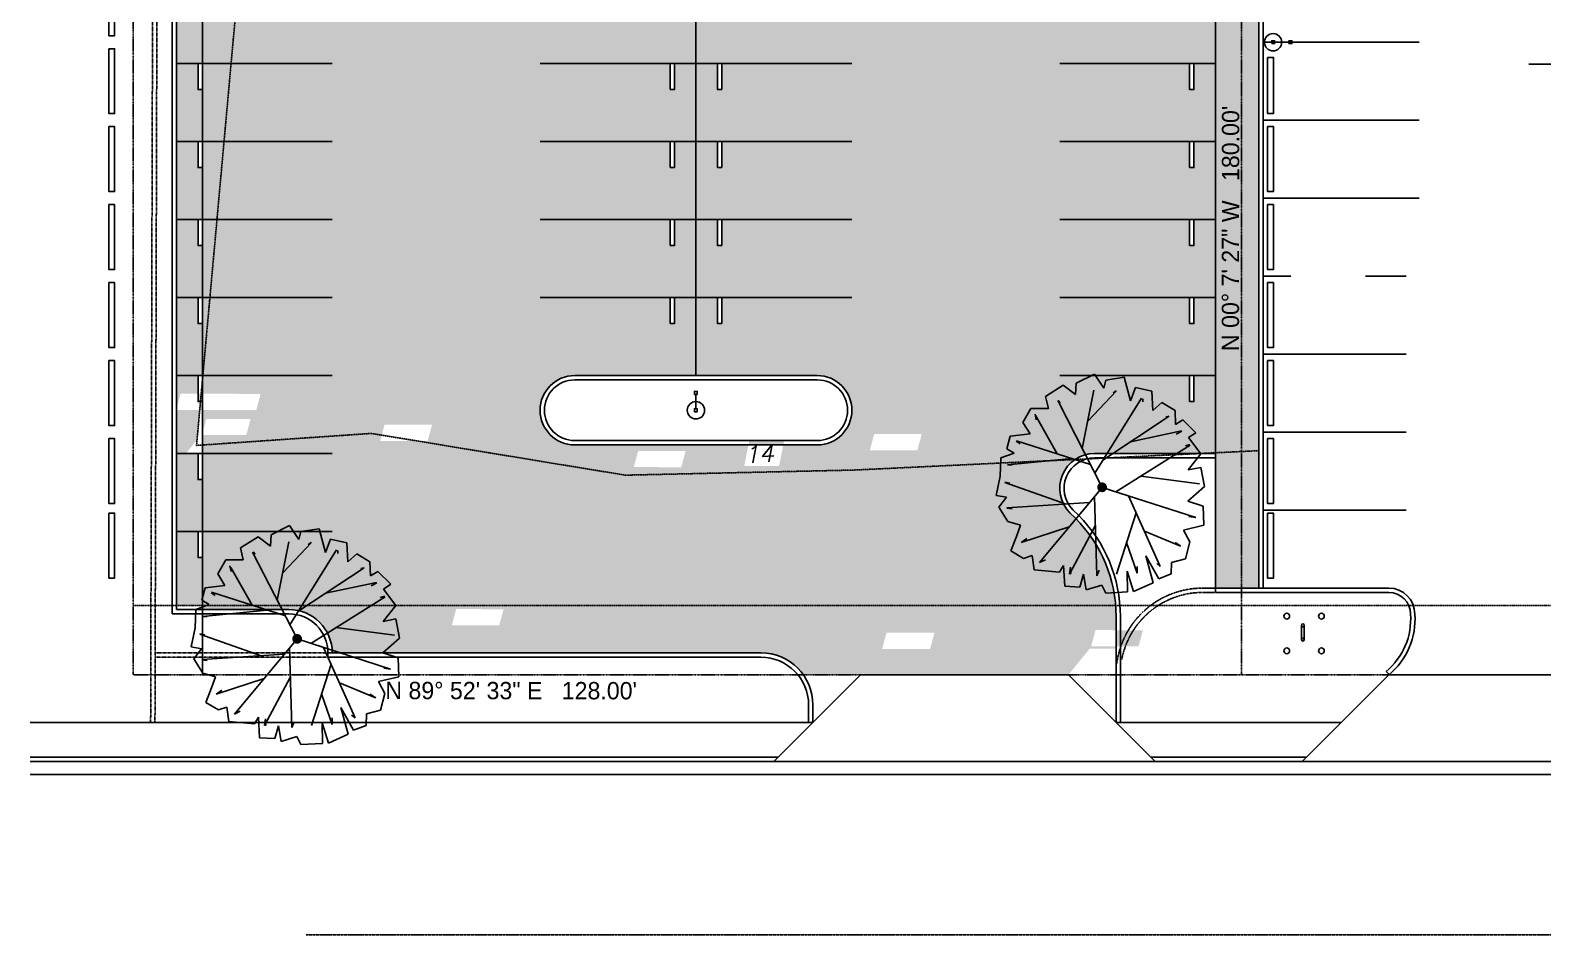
# Model space of a CAD drawing. Extents: x -13328 to 38686, y -10157 to 7853.
# Drawn here: x 22809 to 24904, y 3816 to 5069 of the extents above; entities that cross this region are included whole.
import ezdxf
from ezdxf.enums import TextEntityAlignment as Align

# ---------------------------------------------------------------- set-up
doc = ezdxf.new("R2010")
doc.units = 0
doc.header["$LTSCALE"] = 1.5
doc.header["$MEASUREMENT"] = 0
for name, pattern in [('CENTER', [2, 1.25, -0.25, 0.25, -0.25]), ('CENTER2', [1.125, 0.7500000000000001, -0.125, 0.125, -0.125]), ('HIDDEN', [0.375, 0.25, -0.125]), ('PHANTOM2', [1.25, 0.6250000000000001, -0.125, 0.125, -0.125, 0.125, -0.125])]:
    doc.linetypes.add(name, pattern=pattern)
doc.layers.get('0').update_dxf_attribs({"color": 8})
doc.layers.get('DEFPOINTS').update_dxf_attribs({"color": 11})
for name, color, linetype in [('C-Conc-curb', 3, 'Continuous'), ('C-curb-exs', 41, 'Continuous'), ('C-EP', 1, 'Continuous'), ('C-grades-contour-exs', 8, 'HIDDEN'), ('C-PROP-LINE', 7, 'PHANTOM2'), ('C-setbacks', 1, 'HIDDEN'), ('C-STRIPE-exs', 8, 'Continuous'), ('C-STRIPING', 2, 'Continuous'), ('C-Uility-abv-grnd', 2, 'Continuous'), ('Demo', 8, 'CENTER2'), ('E-lightpoles', 4, 'Continuous'), ('Grid', 8, 'CENTER'), ('HATCH-asphalt', 8, 'Continuous'), ('Hatch-conc', 1, 'Continuous'), ('L-trees', 8, 'CENTER2'), ('Text2', 2, 'Continuous')]:
    doc.layers.add(name, color=color, linetype=linetype)
doc.styles.add('SIMP210', font='ROMANS.SHX', dxfattribs={"oblique": 15, "height": 34})

# ---------------------------------------------------------------- blocks, each defined once
blk = doc.blocks.new('AE24A')
for p, q in [((-0.05703983792432155, 0.5233398228817805), (0.04115298877468376, 0.5437947310554136)), ((0.04115298877468376, 0.5437947310554136), (0.05135860387736102, 0.4906296988685881)), ((-0.2738689158970828, 0.3700277375676251), (-0.2616028611521415, 0.4722357944438045)), ((-0.2616028611521415, 0.4722357944438045), (-0.1981799534155471, 0.4885908564504007)), ((-0.1981799534155471, 0.4885908564504007), (-0.1756760891983049, 0.4518030476008335)), ((-0.1756760891983049, 0.4518030476008335), (-0.1511439797081948, 0.519262138045633)), ((-0.1511439797081948, 0.519262138045633), (-0.05703983792432155, 0.5233398228817805)), ((-0.1476411303226541, 0.1548052463913336), (-0.1147343510017436, 0.485708428081125)), ((-0.1147343510017436, 0.485708428081125), (-0.1147343510017436, 0.4621516840998083)), ((-0.02573256119626421, 0.4993919879198074), (-0.02148890594958175, 0.4739300560904667)), ((0.08624245895066451, 0.1850629282416776), (-0.02499349992262978, 0.4994109958643094)), ((0.05135860387736102, 0.4906296988685881), (0.1025154568690141, 0.5294785114670049)), ((0.07862104422406446, 0.06521432753652334), (0.1055604620416943, 0.4888432261068374)), ((0.1025154568690141, 0.5294785114670049), (0.1761439797085131, 0.4845131716140259)), ((0.1073713816515465, 0.4884057476883754), (0.1110177792654667, 0.4621516840998083)), ((0.1761439797085131, 0.4845131716140259), (0.1945591590106233, 0.4190929235874137)), ((0.2518329421902763, 0.4395256704303847), (0.3254614650297754, 0.4681581096074297)), ((0.3254614650297754, 0.4681581096074297), (0.3643200689068635, 0.4027378615808175)), ((-0.4047712219160076, 0.3659278914005881), (-0.3331709443493764, 0.4068155464171923)), ((-0.3331709443493764, 0.4068155464171923), (-0.2738689158970828, 0.3700277375676251)), ((-0.1173527717544403, 0.06026454770471901), (-0.2387783022784333, 0.4392766514793038)), ((-0.2359382193023976, 0.4407805693335831), (-0.2227027611295398, 0.4209273820742965)), ((0.1945591590106233, 0.4190929235874137), (0.2518329421902763, 0.4395256704303847)), ((0.2032504035671536, 0.1689000102924183), (0.2827857045269866, 0.4150381960207596)), ((0.2827857045269866, 0.4150381960207596), (0.2631550845037509, 0.3855922659859061)), ((0.3643200689068635, 0.4027378615808175), (0.3499935745196581, 0.3597892028153638)), ((-0.4047712219160076, 0.2759750503641953), (-0.4047712219160076, 0.3659278914005881)), ((-0.374840066367824, 0.3443679639603943), (-0.3453941363329704, 0.3384787779068574)), ((-0.1721697495738681, 0.2313677578931674), (-0.3666321465932469, 0.3397915827808902)), ((0.0002339452551041177, 0), (0.3858464595907662, 0.3208112198626623)), ((0.3499935745196581, 0.3597892028153638), (0.4236542917285533, 0.3495728293939919)), ((0.3858464595907662, 0.3208112198626623), (0.3711234946315471, 0.2913652898278087)), ((0.4236542917285533, 0.3495728293939919), (0.4359203464734946, 0.2187323333407676)), ((-0.5234074731899909, 0.200338428915984), (-0.4661336900105653, 0.2902912699526041)), ((-0.4661336900105653, 0.2902912699526041), (-0.4047712219160076, 0.2759750503641953)), ((-0.4763714994826387, 0.1369791846382213), (-0.5234074731899909, 0.200338428915984)), ((-0.4457504178351428, 0.2256225140299648), (-0.433731926437531, 0.2148058717139065)), ((0.0002339452551041177, 0), (-0.4448897137260701, 0.2281310053076595)), ((0.1945079326908399, 0.03422379668336362), (0.4447383197768886, 0.1676923836348578)), ((0.4359203464734946, 0.2187323333407676), (0.4011504275113111, 0.1982995864977966)), ((0.4011504275113111, 0.1982995864977966), (0.5075206240403531, 0.1921608979127996)), ((0.4447383197768886, 0.1676923836348578), (0.4103847346780185, 0.1618031976977363)), ((0.4453188156987835, 0.1626486936584115), (0.4207805407279466, 0.1567595076048747)), ((0.5075206240403531, 0.1921608979127996), (0.5116093089552578, 0.1144854340464008)), ((-0.5806812563694166, 0.03884881259841677), (-0.5336452826622917, 0.1328793384711844)), ((-0.5336452826622917, 0.1328793384711844), (-0.4763714994826387, 0.1369791846382213)), ((-0.1986636790168177, 0.1019373247399926), (-0.4980218961788978, 0.04196477623190731)), ((0.5116093089552578, 0.1144854340464008), (0.4461581559457954, 0.09609152962161716)), ((0.4461581559457954, 0.09609152962161716), (0.5259036089730671, 0.08177531003320837)), ((0.5259036089730671, 0.08177531003320837), (0.501371499482957, 0.002038842418187414)), ((-0.5090809788027855, -0.008177531003411787), (-0.5806812563694166, 0.03884881259841677)), ((-0.4979579307325821, 0.04389153083320707), (-0.4975314415712546, 0.04401947755832225)), ((-0.3393636542093645, 0.0737499037059024), (-0.4942263572663705, -0.07310100190807134)), ((-0.07281058404601026, 0.03743616305291653), (-0.4569959860016297, -0.202295653289184)), ((0.0002339452551041177, 0), (0.1551866743759547, -0.4801180771319196)), ((0.0467470512305681, 0.03869668568950146), (0.4545536297885064, 0.02635191951412708)), ((0.4545536297885064, 0.02635191951412708), (0.4251076997536529, 0.01457354752346873)), ((0.501371499482957, 0.002038842418187414), (0.5422905430025367, -0.01839390442478361)), ((-0.5643265167093432, -0.1124465916284407), (-0.5500000223221377, -0.01839390442478361)), ((-0.5500000223221377, -0.01839390442478361), (-0.5090809788027855, -0.008177531003411787)), ((-0.494867603126977, -0.07056763663422316), (-0.4828084764956202, -0.05609668465331197)), ((-0.1397367849201601, -0.004325808142311871), (-0.3650247563562061, -0.3446667990647256)), ((0.02298626064316522, -0.07049761561211199), (-0.2155973322876434, -0.4511150780599564)), ((0.1302023164973889, -0.1740332877961919), (0.4447383197768886, -0.07376424269750714)), ((0.5422905430025367, -0.01839390442478361), (0.5361414184453679, -0.1308404960532243)), ((-0.4436298257933231, -0.145134554310971), (-0.5643265167093432, -0.1124465916284407)), ((-0.5111414184450496, -0.1717281510698285), (-0.4436298257933231, -0.145134554310971)), ((-0.2337079545902725, -0.1462874085409567), (-0.2897231939202811, -0.4074722044169903)), ((0.0439036500686143, -0.1353097478859127), (0.4054770797304172, -0.2975533109856769)), ((0.2823878777492155, -0.1255189658841118), (0.439830664712872, -0.1797695907298476)), ((0.4297712219163259, -0.1288016536350369), (0.5341131731725, -0.1614896163175672)), ((0.5361414184453679, -0.1308404960532243), (0.4297712219163259, -0.1288016536350369)), ((-0.4927262391427121, -0.2555423035212243), (-0.5111414184450496, -0.1717281510698285)), ((-0.4538945243182297, -0.2092155208811164), (-0.4386395815015476, -0.2092155208811164)), ((-0.05775893544318933, -0.1993121382547542), (-0.01863824151928384, -0.4996606786735356)), ((0.2257314327218864, -0.2168986726319417), (0.30078574670938, -0.3995896423002705)), ((0.4891054447380156, -0.2616809921062213), (0.3520540141619222, -0.224871021925992)), ((0.3520540141619222, -0.224871021925992), (0.4686298257936414, -0.2902912699526041)), ((0.439830664712872, -0.1797695907298476), (0.4054770797304172, -0.1797695907298476)), ((0.5341131731725, -0.1614896163175672), (0.4891054447380156, -0.2616809921062213)), ((-0.3945334124439341, -0.2596199883573718), (-0.4927262391427121, -0.2555423035212243)), ((-0.4354524559632864, -0.3066463319592003), (-0.3945334124439341, -0.2596199883573718)), ((-0.3945334124439341, -0.3741054224039999), (-0.4354524559632864, -0.3066463319592003)), ((0.4054770797304172, -0.2975533109856769), (0.3907541146547828, -0.2798857529414818)), ((0.4686298257936414, -0.2902912699526041), (0.4440977163035313, -0.3536726755610289)), ((-0.3229653292466992, -0.3761442648221873), (-0.3945334124439341, -0.3741054224039999)), ((-0.3650247563562061, -0.3446667990647256), (-0.3601171014086049, -0.3269992410205305)), ((-0.345469193463714, -0.4149930774206041), (-0.3229653292466992, -0.3761442648221873)), ((-0.2877859835932668, -0.4088139253435656), (-0.271779311187629, -0.3800019150367007)), ((0.3024163245502223, -0.4035586591344327), (0.2827857045269866, -0.3741127290995792)), ((0.3847634934818416, -0.3557115179792163), (0.3663805085491276, -0.4272704545908255)), ((0.4440977163035313, -0.3536726755610289), (0.3847634934818416, -0.3557115179792163)), ((-0.2799858460848554, -0.4804133254472163), (-0.345469193463714, -0.4149930774206041)), ((-0.2554537365949727, -0.4436255165974217), (-0.2799858460848554, -0.4804133254472163)), ((-0.1715874042831729, -0.5069847608751843), (-0.2554537365949727, -0.4436255165974217)), ((-0.2190752735548358, -0.4493915640050545), (-0.212887451117922, -0.4271154031157494)), ((-0.0897815116138645, -0.4415645128487995), (-0.1715874042831729, -0.5069847608751843)), ((-0.1020475663588059, -0.5069847608751843), (-0.0897815116138645, -0.4415645128487995)), ((0.07183422282173524, -0.4395256704306121), (-0.003854739659800543, -0.5253786652999679)), ((0.09636633231184533, -0.519262138045633), (0.07183422282173524, -0.4395256704306121)), ((0.1551866743759547, -0.4801180771319196), (0.1502790193119381, -0.4447829611599445)), ((0.2190912685007333, -0.4170319198387915), (0.1945591590106233, -0.5213009804638205)), ((0.280453736595291, -0.4497420438519839), (0.2190912685007333, -0.4170319198387915)), ((0.3663805085491276, -0.4272704545908255), (0.280453736595291, -0.4497420438519839)), ((-0.003854739659800543, -0.5253786652999679), (-0.1020475663588059, -0.5069847608751843)), ((0.1945591590106233, -0.5213009804638205), (0.09636633231184533, -0.519262138045633))]:
    blk.add_line(p, q)
at = {"const_width": 0.025}
blk.add_lwpolyline([(-0.01250000000004547, 0, 1), (0.01250000000004547, 0, 1)], format="xyb", close=True, dxfattribs=at)
blk = doc.blocks.new('Ztree1')
at = {"xscale": -270, "yscale": 270, "zscale": 540, "rotation": 90}
blk.add_blockref('AE24A', (0, 0), dxfattribs=at)

msp = doc.modelspace()

# ---------------------------------------------------------------- hatches: boundary and pattern name
at = {"layer": 'HATCH-asphalt', "transparency": 33554684}
h = msp.add_hatch(dxfattribs=at)
h.set_pattern_fill('DOTS', color=256, scale=72)
h.set_pattern_definition([(0, (25232.39942423953, 4477.274711707314), (2.25, 4.5), [0, -4.5])])
edge = h.paths.add_edge_path()
edge.add_line((23928.67492106581, 5431.056097972076), (23898.65437400676, 5578.322705297373))
edge.add_line((23898.65437400676, 5578.322705297373), (23227.05705708868, 5576.875452834423))
edge.add_line((23227.05705708868, 5576.875452834423), (23227.06412661627, 5298.28110134113))
edge.add_arc((23167.06412661628, 5298.281101341129), 60, -90, 0, ccw=False)
edge.add_line((23167.06412661628, 5238.281101341129), (23106.43486966578, 5238.281101341129))
edge.add_line((23106.43486966578, 5238.281101341129), (23047.06412661628, 4582.643907300139))
edge.add_line((23047.06412661628, 4582.643907300139), (23047.06412661628, 4554.281101341129))
edge.add_line((23047.06412661628, 4554.281101341129), (23047.06412661628, 4494.141615587954))
edge.add_line((23047.06412661628, 4494.141615587954), (23281.06343899589, 4510.203387793636))
edge.add_line((23281.06343899589, 4510.203387793636), (23633.03129779379, 4452.404770298951))
edge.add_line((23633.03129779379, 4452.404770298951), (23950.35420990683, 4459.488884356579))
edge.add_line((23950.35420990683, 4459.48888435658), (24256.28063255552, 4474.113807072692))
edge.add_arc((24283.06412661628, 4434.28110134113), 48.00000000000043, 90.0000000000004, 123.916869201509, ccw=False)
edge.add_line((24283.06412661628, 4482.28110134113), (24427.12537250821, 4482.28110134113))
edge.add_line((24427.12537250821, 4482.281101341131), (24451.06412661628, 4483.42550209514))
edge.add_line((24451.06412661628, 4483.42550209514), (24451.06412661628, 4590.281101341131))
edge.add_line((24451.06412661628, 4590.281101341131), (24421.06412661628, 4590.281101341131))
edge.add_line((24421.06412661628, 4590.281101341131), (24421.06412661628, 4554.281101341131))
edge.add_line((24421.06412661628, 4554.281101341131), (24415.06412661628, 4554.281101341131))
edge.add_line((24415.06412661628, 4554.281101341131), (24415.06412661628, 4590.281101341131))
edge.add_line((24415.06412661628, 4590.281101341131), (24421.06412661628, 4590.281101341131))
edge.add_line((24421.06412661628, 4590.281101341131), (24451.06412661628, 4590.281101341131))
edge.add_line((24451.06412661628, 4590.281101341131), (24451.06412661628, 4698.281101341131))
edge.add_line((24451.06412661628, 4698.281101341131), (24421.06412661628, 4698.281101341131))
edge.add_line((24421.06412661628, 4698.281101341131), (24421.06412661628, 4662.281101341131))
edge.add_line((24421.06412661628, 4662.281101341131), (24415.06412661628, 4662.281101341131))
edge.add_line((24415.06412661628, 4662.281101341131), (24415.06412661628, 4698.281101341131))
edge.add_line((24415.06412661628, 4698.281101341131), (24421.06412661628, 4698.281101341131))
edge.add_line((24421.06412661628, 4698.281101341131), (24451.06412661628, 4698.281101341131))
edge.add_line((24451.06412661628, 4698.281101341131), (24451.06412661628, 4806.281101341131))
edge.add_line((24451.06412661628, 4806.281101341131), (24421.06412661628, 4806.281101341131))
edge.add_line((24421.06412661628, 4806.281101341131), (24421.06412661628, 4770.281101341131))
edge.add_line((24421.06412661628, 4770.281101341131), (24415.06412661628, 4770.281101341131))
edge.add_line((24415.06412661628, 4770.28110134113), (24415.06412661628, 4806.28110134113))
edge.add_line((24415.06412661628, 4806.281101341131), (24421.06412661628, 4806.281101341131))
edge.add_line((24421.06412661628, 4806.281101341131), (24451.06412661628, 4806.281101341131))
edge.add_line((24451.06412661628, 4806.281101341131), (24451.06412661628, 4914.281101341131))
edge.add_line((24451.06412661628, 4914.281101341131), (24421.06412661628, 4914.281101341131))
edge.add_line((24421.06412661628, 4914.281101341131), (24421.06412661628, 4878.281101341131))
edge.add_line((24421.06412661628, 4878.281101341131), (24415.06412661628, 4878.281101341131))
edge.add_line((24415.06412661628, 4878.281101341131), (24415.06412661628, 4914.281101341131))
edge.add_line((24415.06412661628, 4914.281101341131), (24421.06412661628, 4914.281101341131))
edge.add_line((24421.06412661628, 4914.281101341131), (24451.06412661628, 4914.281101341131))
edge.add_line((24451.06412661628, 4914.281101341131), (24451.06412661628, 5022.281101341131))
edge.add_line((24451.06412661628, 5022.281101341131), (24421.06412661628, 5022.281101341131))
edge.add_line((24421.06412661628, 5022.281101341131), (24421.06412661628, 4986.281101341131))
edge.add_line((24421.06412661628, 4986.281101341131), (24415.06412661628, 4986.281101341131))
edge.add_line((24415.06412661628, 4986.281101341131), (24415.06412661628, 5022.281101341131))
edge.add_line((24415.06412661628, 5022.281101341131), (24421.06412661628, 5022.281101341131))
edge.add_line((24421.06412661628, 5022.281101341131), (24451.06412661628, 5022.281101341131))
edge.add_line((24451.06412661628, 5022.281101341131), (24451.06412661628, 5130.281101341131))
edge.add_line((24451.06412661628, 5130.281101341131), (24421.06412661628, 5130.281101341131))
edge.add_line((24421.06412661628, 5130.281101341131), (24421.06412661628, 5094.281101341131))
edge.add_line((24421.06412661628, 5094.281101341131), (24415.06412661628, 5094.281101341131))
edge.add_line((24415.06412661628, 5094.281101341131), (24415.06412661628, 5130.281101341131))
edge.add_line((24415.06412661628, 5130.281101341131), (24421.06412661628, 5130.281101341131))
edge.add_line((24421.06412661628, 5130.281101341131), (24451.06412661628, 5130.281101341131))
edge.add_line((24451.06412661628, 5130.281101341131), (24451.06412661628, 5238.281101341131))
edge.add_line((24451.06412661628, 5238.281101341131), (24421.06412661628, 5238.281101341131))
edge.add_line((24421.06412661628, 5238.281101341131), (24421.06412661628, 5202.281101341131))
edge.add_line((24421.06412661628, 5202.281101341131), (24415.06412661628, 5202.281101341131))
edge.add_line((24415.06412661628, 5202.281101341131), (24415.06412661628, 5238.281101341131))
edge.add_line((24415.06412661628, 5238.281101341131), (24421.06412661628, 5238.281101341131))
edge.add_line((24421.06412661628, 5238.281101341131), (24451.06412661628, 5238.281101341131))
edge.add_line((24451.06412661628, 5238.281101341131), (24442.30977624577, 5238.281101341131))
edge.add_line((24442.30977624577, 5238.281101341131), (24235.06412661628, 5238.281101341131))
edge.add_line((24235.06412661628, 5238.28110134113), (24235.06412661628, 5387.229090431955))
edge.add_line((24235.06412661628, 5387.229090431956), (24063.56680040201, 5361.726566019945))
edge.add_arc((24023.03052627691, 5448.748462575095), 95.99999999999976, 190.62005923007, 294.9769015887349, ccw=False)
edge = h.paths.add_edge_path(flags=16)
edge.add_arc((23899.06412661628, 5178.281101341135), 48, -89.99999999999869, 90.00000000000108, ccw=False)
edge.add_line((23899.06412661628, 5130.281101341135), (23767.06412661628, 5130.281101341131))
edge.add_line((23767.06412661628, 5130.281101341131), (23767.06412661628, 5094.28110134113))
edge.add_line((23767.06412661628, 5094.28110134113), (23761.06412661628, 5094.28110134113))
edge.add_line((23761.06412661628, 5094.28110134113), (23761.06412661628, 5130.281101341131))
edge.add_line((23761.06412661628, 5130.281101341131), (23731.06412661629, 5130.28110134113))
edge.add_line((23731.06412661629, 5130.28110134113), (23731.06412661628, 5022.28110134113))
edge.add_line((23731.06412661628, 5022.28110134113), (23767.06412661628, 5022.28110134113))
edge.add_line((23767.06412661628, 5022.28110134113), (23767.06412661628, 4986.28110134113))
edge.add_line((23767.06412661628, 4986.28110134113), (23761.06412661628, 4986.28110134113))
edge.add_line((23761.06412661628, 4986.28110134113), (23761.06412661628, 5022.28110134113))
edge.add_line((23761.06412661628, 5022.28110134113), (23731.06412661628, 5022.28110134113))
edge.add_line((23731.06412661628, 5022.28110134113), (23731.06412661628, 4914.28110134113))
edge.add_line((23731.06412661628, 4914.28110134113), (23767.06412661628, 4914.28110134113))
edge.add_line((23767.06412661628, 4914.28110134113), (23767.06412661628, 4878.28110134113))
edge.add_line((23767.06412661628, 4878.28110134113), (23761.06412661628, 4878.28110134113))
edge.add_line((23761.06412661628, 4878.28110134113), (23761.06412661628, 4914.28110134113))
edge.add_line((23761.06412661628, 4914.28110134113), (23731.06412661628, 4914.28110134113))
edge.add_line((23731.06412661628, 4914.28110134113), (23731.06412661628, 4806.28110134113))
edge.add_line((23731.06412661628, 4806.28110134113), (23767.06412661628, 4806.28110134113))
edge.add_line((23767.06412661628, 4806.28110134113), (23767.06412661628, 4770.28110134113))
edge.add_line((23767.06412661628, 4770.28110134113), (23761.06412661628, 4770.28110134113))
edge.add_line((23761.06412661628, 4770.28110134113), (23761.06412661628, 4806.28110134113))
edge.add_line((23761.06412661628, 4806.28110134113), (23731.06412661628, 4806.28110134113))
edge.add_line((23731.06412661628, 4806.28110134113), (23731.06412661627, 4698.28110134113))
edge.add_line((23731.06412661627, 4698.28110134113), (23767.06412661628, 4698.28110134113))
edge.add_line((23767.06412661628, 4698.28110134113), (23767.06412661628, 4662.28110134113))
edge.add_line((23767.06412661628, 4662.28110134113), (23761.06412661628, 4662.28110134113))
edge.add_line((23761.06412661628, 4662.28110134113), (23761.06412661628, 4698.28110134113))
edge.add_line((23761.06412661628, 4698.28110134113), (23731.06412661627, 4698.28110134113))
edge.add_line((23731.06412661627, 4698.28110134113), (23731.06412661627, 4590.28110134113))
edge.add_line((23731.06412661627, 4590.28110134113), (23899.06412661628, 4590.281101341135))
edge.add_arc((23899.06412661628, 4542.281101341135), 48, -89.99999999999892, 90.00000000000108, ccw=False)
edge.add_line((23899.06412661628, 4494.281101341135), (23731.06412661628, 4494.28110134113))
edge.add_line((23731.06412661628, 4494.28110134113), (23563.06412661628, 4494.28110134113))
edge.add_arc((23563.06412661628, 4542.28110134113), 48, 90, 270, ccw=False)
edge.add_line((23563.06412661628, 4590.28110134113), (23731.06412661627, 4590.28110134113))
edge.add_line((23731.06412661627, 4590.28110134113), (23731.06412661627, 4698.28110134113))
edge.add_line((23731.06412661627, 4698.28110134113), (23701.06412661628, 4698.28110134113))
edge.add_line((23701.06412661628, 4698.28110134113), (23701.06412661628, 4662.28110134113))
edge.add_line((23701.06412661628, 4662.28110134113), (23695.06412661628, 4662.28110134113))
edge.add_line((23695.06412661628, 4662.28110134113), (23695.06412661628, 4698.28110134113))
edge.add_line((23695.06412661628, 4698.28110134113), (23701.06412661628, 4698.28110134113))
edge.add_line((23701.06412661628, 4698.28110134113), (23731.06412661627, 4698.28110134113))
edge.add_line((23731.06412661627, 4698.28110134113), (23731.06412661628, 4806.28110134113))
edge.add_line((23731.06412661628, 4806.28110134113), (23701.06412661628, 4806.28110134113))
edge.add_line((23701.06412661628, 4806.28110134113), (23701.06412661628, 4770.28110134113))
edge.add_line((23701.06412661628, 4770.28110134113), (23695.06412661628, 4770.28110134113))
edge.add_line((23695.06412661628, 4770.28110134113), (23695.06412661628, 4806.28110134113))
edge.add_line((23695.06412661628, 4806.28110134113), (23701.06412661628, 4806.28110134113))
edge.add_line((23701.06412661628, 4806.28110134113), (23731.06412661628, 4806.28110134113))
edge.add_line((23731.06412661628, 4806.28110134113), (23731.06412661628, 4914.28110134113))
edge.add_line((23731.06412661628, 4914.28110134113), (23701.06412661628, 4914.28110134113))
edge.add_line((23701.06412661628, 4914.28110134113), (23701.06412661628, 4878.28110134113))
edge.add_line((23701.06412661628, 4878.28110134113), (23695.06412661628, 4878.28110134113))
edge.add_line((23695.06412661628, 4878.28110134113), (23695.06412661628, 4914.28110134113))
edge.add_line((23695.06412661628, 4914.28110134113), (23701.06412661628, 4914.28110134113))
edge.add_line((23701.06412661628, 4914.28110134113), (23731.06412661628, 4914.28110134113))
edge.add_line((23731.06412661628, 4914.28110134113), (23731.06412661629, 5022.28110134113))
edge.add_line((23731.06412661628, 5022.28110134113), (23701.06412661627, 5022.28110134113))
edge.add_line((23701.06412661628, 5022.28110134113), (23701.06412661628, 4986.28110134113))
edge.add_line((23701.06412661628, 4986.28110134113), (23695.06412661628, 4986.28110134113))
edge.add_line((23695.06412661628, 4986.28110134113), (23695.06412661628, 5022.28110134113))
edge.add_line((23695.06412661628, 5022.28110134113), (23701.06412661628, 5022.28110134113))
edge.add_line((23701.06412661628, 5022.28110134113), (23731.06412661629, 5022.28110134113))
edge.add_line((23731.06412661628, 5022.28110134113), (23731.06412661629, 5130.28110134113))
edge.add_line((23731.06412661629, 5130.28110134113), (23701.06412661628, 5130.28110134113))
edge.add_line((23701.06412661628, 5130.28110134113), (23701.06412661628, 5094.28110134113))
edge.add_line((23701.06412661628, 5094.28110134113), (23695.06412661628, 5094.28110134113))
edge.add_line((23695.06412661628, 5094.28110134113), (23695.06412661628, 5130.28110134113))
edge.add_line((23695.06412661628, 5130.28110134113), (23563.06412661628, 5130.28110134113))
edge.add_arc((23563.06412661628, 5178.28110134113), 48, 90, 270, ccw=False)
edge.add_line((23563.06412661628, 5226.28110134113), (23731.06412661628, 5226.28110134113))
edge.add_line((23731.06412661628, 5226.28110134113), (23899.06412661628, 5226.281101341135))
edge = h.paths.add_edge_path(flags=0)
edge.add_arc((23899.06412661627, 5178.281101341135), 42, -89.99999999999818, 90.00000000000028, ccw=False)
edge.add_line((23899.06412661628, 5136.281101341135), (23731.06412661628, 5136.28110134113))
edge.add_line((23731.06412661628, 5136.28110134113), (23563.06412661628, 5136.28110134113))
edge.add_arc((23563.06412661628, 5178.28110134113), 42, 90, 270, ccw=False)
edge.add_line((23563.06412661628, 5220.28110134113), (23731.06412661628, 5220.28110134113))
edge.add_line((23731.06412661628, 5220.28110134113), (23899.06412661628, 5220.281101341135))
edge = h.paths.add_edge_path(flags=0)
edge.add_arc((23730.90205699667, 5178.28110134113), 12, -90, 0, ccw=False)
edge.add_line((23730.90205699667, 5166.28110134113), (23730.90205699667, 5156.285111265726))
edge.add_line((23730.90205699667, 5156.285111265726), (23732.90205699667, 5156.285111265726))
edge.add_line((23732.90205699667, 5156.285111265726), (23732.90205699667, 5152.285111265726))
edge.add_line((23732.90205699667, 5152.285111265726), (23728.90205699667, 5152.285111265726))
edge.add_line((23728.90205699667, 5152.285111265726), (23728.90205699667, 5156.285111265726))
edge.add_line((23728.90205699667, 5156.285111265726), (23730.90205699667, 5156.285111265726))
edge.add_line((23730.90205699667, 5156.285111265726), (23730.90205699667, 5166.28110134113))
edge.add_arc((23730.90205699667, 5178.28110134113), 12, 180, 270, ccw=False)
edge.add_arc((23730.90205699667, 5178.28110134113), 12, 0, 180, ccw=False)
h.paths.add_polyline_path([(23732.90205699667, 5180.285111265726), (23732.90205699667, 5176.285111265726), (23728.90205699667, 5176.285111265726), (23728.90205699667, 5180.285111265726)], flags=0)
edge = h.paths.add_edge_path(flags=0)
edge.add_arc((23899.06412661628, 4542.281101341135), 42, -89.99999999999898, 90.0000000000012, ccw=False)
edge.add_line((23899.06412661628, 4500.281101341135), (23731.06412661628, 4500.28110134113))
edge.add_line((23731.06412661628, 4500.28110134113), (23563.06412661628, 4500.28110134113))
edge.add_arc((23563.06412661628, 4542.28110134113), 42, 90, 270, ccw=False)
edge.add_line((23563.06412661628, 4584.28110134113), (23731.06412661628, 4584.28110134113))
edge.add_line((23731.06412661628, 4584.28110134113), (23899.06412661628, 4584.281101341135))
edge = h.paths.add_edge_path(flags=0)
edge.add_line((23732.90205699667, 4568.277091416534), (23732.90205699667, 4564.277091416534))
edge.add_line((23732.90205699667, 4564.277091416534), (23730.90205699667, 4564.277091416534))
edge.add_line((23730.90205699667, 4564.277091416534), (23730.90205699667, 4554.28110134113))
edge.add_arc((23730.90205699667, 4542.28110134113), 12, 0, 90, ccw=False)
edge.add_arc((23730.90205699667, 4542.28110134113), 12, -180, 0, ccw=False)
edge.add_arc((23730.90205699667, 4542.28110134113), 12, 90, 180, ccw=False)
edge.add_line((23730.90205699667, 4554.28110134113), (23730.90205699667, 4564.277091416534))
edge.add_line((23730.90205699667, 4564.277091416534), (23728.90205699667, 4564.277091416534))
edge.add_line((23728.90205699667, 4564.277091416534), (23728.90205699667, 4568.277091416534))
edge.add_line((23728.90205699667, 4568.277091416534), (23732.90205699667, 4568.277091416534))
h.paths.add_polyline_path([(23732.90205699667, 4544.277091416534), (23732.90205699667, 4540.277091416534), (23728.90205699667, 4540.277091416534), (23728.90205699667, 4544.277091416534)], flags=0)
edge = h.paths.add_edge_path()
edge.add_line((24235.06412661628, 5387.229090431956), (24235.06412661628, 5577.520709298585))
edge.add_line((24235.06412661628, 5577.520709298584), (23988.15452773263, 5578.165091709241))
edge.add_arc((23982.87145779009, 5526.661456070483), 51.77388639099562, 84.14327549510887, 95.65492409041913)
edge.add_line((23977.76982025161, 5578.183379622051), (23899.05687750448, 5578.321996471546))
edge.add_line((23899.05687750449, 5578.321996471546), (23928.67492106581, 5431.056097972076))
edge.add_arc((24023.03052627691, 5448.748462575096), 96.00000000000003, 190.6200592300702, 294.9769015887347)
edge.add_line((24063.56680040201, 5361.726566019945), (24235.06412661628, 5387.229090431956))
edge = h.paths.add_edge_path()
edge.add_line((24256.28063255552, 4474.113807072692), (23950.35420990683, 4459.488884356579))
edge.add_line((23950.35420990683, 4459.48888435658), (23633.03129779379, 4452.404770298952))
edge.add_line((23633.03129779379, 4452.404770298951), (23281.0634389959, 4510.203387793636))
edge.add_line((23281.06343899589, 4510.203387793637), (23047.06412661627, 4494.141615587955))
edge.add_line((23047.06412661628, 4494.141615587954), (23047.06412661628, 4271.987752396234))
edge.add_line((23047.06412661628, 4271.987752396234), (24311.33370934528, 4271.987752396234))
edge.add_line((24311.33370934528, 4271.987752396234), (24308.09824114334, 4300.254636368481))
edge.add_line((24308.09824114334, 4300.254636368481), (24292.72921796381, 4342.864592796246))
edge.add_line((24292.72921796381, 4342.864592796246), (24270.74785623255, 4377.114518137793))
edge.add_line((24270.74785623255, 4377.114518137792), (24249.12300111932, 4400.339975844179))
edge.add_arc((24283.06412661628, 4434.28110134113), 48.00000000000002, 123.916869201509, 224.9999999999936, ccw=False)
edge = h.paths.add_edge_path()
edge.add_line((24313.06412661627, 4256.869846371595), (24311.33370934528, 4271.987752396233))
edge.add_line((24311.33370934528, 4271.987752396234), (23047.06412661628, 4271.987752396234))
edge.add_line((23047.06412661628, 4271.987752396234), (23047.06412661628, 4266.281101341129))
edge.add_line((23047.06412661628, 4266.281101341129), (23167.06412661628, 4266.281101341129))
edge.add_arc((23167.06412661628, 4206.28110134113), 60, 0, 90, ccw=False)
edge.add_line((23227.06412661628, 4206.28110134113), (23821.06412661628, 4206.28110134113))
edge.add_arc((23821.06412661628, 4134.281101341129), 72.00000000000028, 35.39844449145562, 89.99999999999977, ccw=False)
edge.add_line((23879.75446021362, 4175.987752396234), (24247.06412661627, 4175.987752396234))
edge.add_line((24247.06412661627, 4175.987752396234), (24276.53908366764, 4211.976205523175))
edge.add_line((24276.53908366764, 4211.976205523175), (24313.06412661627, 4211.976205523175))
edge.add_line((24313.06412661627, 4211.976205523175), (24313.06412661627, 4216.428799383915))
edge.add_line((24313.06412661627, 4216.428799383915), (24313.06412661627, 4256.869846371595))
h.paths.add_polyline_path([(23106.43486966578, 5238.281101341129), (23047.06412661628, 5238.281101341129), (23047.06412661628, 5202.281101341129), (23047.06412661628, 5130.281101341129), (23096.65500923744, 5130.281101341129)], flags=17)
h.paths.add_polyline_path([(23047.06412661628, 5202.281101341129), (23041.06412661628, 5202.281101341129), (23041.06412661628, 5238.281101341129), (23011.06412661628, 5238.281101341129), (23011.06412661628, 5130.281101341129), (23047.06412661628, 5130.281101341129)])
h.paths.add_polyline_path([(23096.65500923744, 5130.281101341129), (23047.06412661628, 5130.281101341129), (23047.06412661628, 5094.281101341129), (23047.06412661628, 5022.281101341129), (23086.87514880911, 5022.281101341129)], flags=17)
h.paths.add_polyline_path([(23047.06412661628, 5094.281101341129), (23041.06412661628, 5094.281101341129), (23041.06412661628, 5124.836056466609), (23011.06412661628, 5124.836056466609), (23011.06412661628, 5022.281101341129), (23047.06412661628, 5022.281101341129)])
h.paths.add_polyline_path([(23041.06412661628, 5022.281101341129), (23011.06412661628, 5022.281101341129), (23011.06412661628, 4914.281101341129), (23047.06412661628, 4914.281101341129), (23047.06412661628, 4986.281101341129), (23041.06412661628, 4986.281101341129)])
h.paths.add_polyline_path([(23086.87514880911, 5022.281101341129), (23047.06412661628, 5022.281101341129), (23047.06412661628, 4986.281101341129), (23047.06412661628, 4914.281101341129), (23077.09528838077, 4914.281101341129)])
h.paths.add_polyline_path([(23077.09528838077, 4914.281101341129), (23047.06412661628, 4914.281101341129), (23047.06412661628, 4878.281101341129), (23047.06412661628, 4806.281101341129), (23067.31542795244, 4806.28110134113)], flags=17)
h.paths.add_polyline_path([(23047.06412661628, 4878.281101341129), (23041.06412661628, 4878.281101341129), (23041.06412661628, 4914.281101341129), (23011.06412661628, 4914.281101341129), (23011.06412661628, 4806.281101341129), (23047.06412661628, 4806.281101341129)])
h.paths.add_polyline_path([(23047.06412661628, 4770.281101341129), (23041.06412661628, 4770.281101341129), (23041.06412661628, 4806.281101341129), (23011.06412661628, 4806.281101341129), (23011.06412661628, 4698.281101341129), (23047.06412661628, 4698.281101341129)])
h.paths.add_polyline_path([(23067.31542795244, 4806.28110134113), (23047.06412661628, 4806.281101341129), (23047.06412661628, 4770.281101341129), (23047.06412661628, 4698.281101341129), (23057.5355675241, 4698.281101341129)], flags=17)
h.paths.add_polyline_path([(23057.5355675241, 4698.28110134113), (23047.06412661628, 4698.281101341129), (23047.06412661628, 4662.281101341129), (23047.06412661628, 4582.643907300137)], flags=17)
h.paths.add_polyline_path([(23047.06412661628, 4662.281101341129), (23041.06412661628, 4662.281101341129), (23041.06412661628, 4698.281101341129), (23011.06412661628, 4698.281101341129), (23011.06412661628, 4590.281101341129), (23047.06412661628, 4590.281101341129)])
h.paths.add_polyline_path([(23041.06412661628, 4590.281101341129), (23011.06412661628, 4590.281101341129), (23011.06412661628, 4539.317671278617), (23043.14242539624, 4539.336159212336), (23044.49575361966, 4554.281101341129), (23041.06412661628, 4554.281101341129)])
h.paths.add_polyline_path([(23043.14242539624, 4539.336159212336), (23011.06412661628, 4539.317671278617), (23011.06412661628, 4482.281101341129), (23024.04880366763, 4482.281101341129), (23039.70711248589, 4501.399647026227)])
h.paths.add_polyline_path([(23041.06412661628, 4482.281101341129), (23011.06412661628, 4482.281101341129), (23011.06412661628, 4374.281101341129), (23047.06412661628, 4374.281101341129), (23047.06412661628, 4446.281101341129), (23041.06412661628, 4446.281101341129)])
h.paths.add_polyline_path([(23041.06412661628, 4374.281101341129), (23011.06412661628, 4374.281101341129), (23011.06412661628, 4271.987752396234), (23047.06412661628, 4271.987752396234), (23047.06412661628, 4338.281101341129), (23041.06412661628, 4338.281101341129)])
h.paths.add_polyline_path([(23797.88450357598, 4465.098346654917), (23846.1564916535, 4464.997920650408), (23853.41864340894, 4501.236786760251), (23805.14665533142, 4501.33721276476)], flags=16)
h.paths.add_polyline_path([(23323.25588789401, 5397.587415635089), (23388.3182966347, 5397.516008776742), (23394.34193404823, 5419.898241554212), (23329.27952530754, 5419.969648412561)], flags=16)
h.paths.add_polyline_path([(23664.68130842307, 5365.460425701814), (23729.74371716375, 5365.389018843465), (23735.76735457728, 5387.771251620936), (23670.70494583659, 5387.842658479284)], flags=16)
h.paths.add_polyline_path([(23965.69925560621, 5342.877817575936), (24027.16705612918, 5342.810355847883), (24033.1906935427, 5365.192588625354), (23971.72289301973, 5365.260050353407)], flags=16)
h.paths.add_polyline_path([(24235.06412661628, 5325.207050137393), (24235.06412661628, 5309.926430366129), (24235.06412661628, 5346.963919672085), (24235.06412661628, 5339.354583464981)], flags=17)
h.paths.add_polyline_path([(24401.12871790498, 5298.952883990551), (24403.29827713456, 5302.855516541149), (24403.98102592365, 5304.724227849791), (24405.25083191603, 5305.230963343685)], flags=17)
h.paths.add_polyline_path([(23010.74737529942, 4542.737763749695), (23121.82076922688, 4542.615859223564), (23127.84440664041, 4564.998092001035), (23016.77101271294, 4565.119996527165)])
h.paths.add_polyline_path([(23046.51031265426, 4507.988717407408), (23107.97811317723, 4507.921255679355), (23114.00175059076, 4530.303488456826), (23052.53395006779, 4530.370950184879)])
h.paths.add_polyline_path([(23293.48228442307, 4499.825970981814), (23359.2636148073, 4499.753775097407), (23365.28725222083, 4522.136007874878), (23299.50592183659, 4522.208203759285)], flags=16)
h.paths.add_polyline_path([(23644.89237338307, 4463.516025084948), (23710.6737037673, 4463.443829200541), (23716.69734118082, 4485.826061978011), (23650.91601079659, 4485.898257862419)], flags=16)
h.paths.add_polyline_path([(23972.01629498307, 4486.931030181813), (24037.7976253673, 4486.858834297406), (24043.82126278082, 4509.241067074877), (23978.03993239659, 4509.313262959285)], flags=16)
h.paths.add_polyline_path([(23908.4738199504, 5546.653694839081), (23917.75594737672, 5500.435260254528), (23954.71499840681, 5500.586296679305), (23945.43287098049, 5546.804731263859)], flags=16)
h.paths.add_polyline_path([(23392.69920485645, 4244.491653356401), (23458.48053524068, 4244.419457471993), (23464.50417265421, 4266.801690249465), (23398.72284226998, 4266.873886133872)], flags=16)
h.paths.add_polyline_path([(23988.99059287465, 4211.884657121013), (24055.49084490242, 4211.811672210546), (24061.51448231595, 4234.193904988017), (23995.01423028818, 4234.266889898484)], flags=16)
h.paths.add_polyline_path([(24278.52686221229, 4215.396336416109), (24344.30819259652, 4215.324140531702), (24350.33183001005, 4237.706373309173), (24284.55049962582, 4237.778569193581)])
at = {"layer": 'Hatch-conc', "transparency": 33554684}
h = msp.add_hatch(dxfattribs=at)
h.set_pattern_fill('AR-SAND', color=256, scale=10)
h.set_pattern_definition([(37.50000000000001, (25232.39942423953, 4477.274711707314), (-0.6299335810960816, 19.26823769013158), [0, -15.2, 0, -17, 0, -16.25]), (7.499999999999999, (25232.39942423953, 4477.274711707314), (17.69776705267727, 28.2214606522974), [0, -8.2, 0, -13.7, 0, -5.25]), (327.5, (25220.09942423953, 4477.274711707314), (31.14141861751495, 0.05659053536964942), [0, -5, 0, -18, 0, -23.5]), (317.5, (25220.09942423953, 4477.274711707314), (30.06126604572294, 8.776755649342494), [0, -2.5, 0, -11.8, 0, -13.5])])
h.paths.add_polyline_path([(24511.06412661628, 5423.987752396234), (24481.06412661628, 5423.987752396234), (24451.06412661628, 5288.764846395479), (24451.06412661628, 4295.987752396234), (24511.06412661628, 4295.987752396234)])
h.paths.add_polyline_path([(24481.06412661628, 5423.987752396234), (24451.06412661628, 5423.987752396234), (24451.06412661628, 5288.764846395479)], flags=17)

# ---------------------------------------------------------------- linework, layer by layer
at = {"layer": 'C-Conc-curb', "linetype": 'Continuous'}
for p, q in [((23005.06412661627, 6269.987752396234), (23005.06412661628, 4260.281101341129)), ((23011.06412661628, 6263.987752396234), (23011.06412661628, 4266.281101341129)), ((24511.06412661628, 5423.987752396234), (24511.06412661628, 4295.987752396234)), ((24451.06412661628, 5346.281101341131), (24451.06412661628, 4295.987752396234)), ((24451.06412661628, 4482.281101341131), (24283.06412661628, 4482.28110134113)), ((24261.07126929121, 4396.876989046533), (24253.36564180644, 4404.582616531296)), ((24256.82862860409, 4392.634348359414), (24249.12300111933, 4400.339975844176)), ((23167.06412661628, 4260.281101341129), (23005.06412661628, 4260.281101341129)), ((23167.06412661628, 4266.281101341129), (23011.06412661628, 4266.281101341129)), ((24313.06412661627, 4256.869846371596), (24313.06412661627, 4175.987752396234))]:
    msp.add_line(p, q, dxfattribs=at)
at = {"layer": 'C-Conc-curb'}
for p, q in [((23731.06412661628, 4590.28110134113), (23563.06412661628, 4590.28110134113)), ((23731.06412661628, 4590.28110134113), (23899.06412661628, 4590.281101341135)), ((23731.06412661628, 4584.28110134113), (23563.06412661628, 4584.28110134113)), ((23731.06412661628, 4584.28110134113), (23899.06412661628, 4584.281101341135)), ((23731.06412661628, 4500.28110134113), (23563.06412661628, 4500.28110134113)), ((23731.06412661628, 4494.28110134113), (23563.06412661628, 4494.28110134113)), ((23731.06412661628, 4500.28110134113), (23899.06412661628, 4500.281101341135)), ((23731.06412661628, 4494.28110134113), (23899.06412661628, 4494.281101341135)), ((24283.06412661628, 4476.28110134113), (24451.06412661628, 4476.281101341131)), ((24451.06412661628, 4295.987752396234), (24511.06412661628, 4295.987752396234)), ((24451.06412661628, 4295.987752396234), (24451.06412661628, 4289.987752396234)), ((24319.06412661627, 4256.869846371596), (24319.06412661627, 4175.987752396234)), ((23221.06412661628, 4206.281101341129), (23221.06412661628, 4200.28110134113))]:
    msp.add_line(p, q, dxfattribs=at)
for points in [[(23047.06412661628, 4986.281101341129), (23041.06412661628, 4986.281101341129), (23041.06412661628, 5022.281101341129), (23047.06412661628, 5022.281101341129)], [(23695.06412661628, 4986.28110134113), (23701.06412661628, 4986.28110134113), (23701.06412661628, 5022.28110134113), (23695.06412661628, 5022.28110134113)], [(23767.06412661628, 4986.28110134113), (23761.06412661628, 4986.28110134113), (23761.06412661628, 5022.28110134113), (23767.06412661628, 5022.28110134113)], [(24415.06412661628, 4986.281101341131), (24421.06412661628, 4986.281101341131), (24421.06412661628, 5022.281101341131), (24415.06412661628, 5022.281101341131)], [(23047.06412661628, 4878.281101341129), (23041.06412661628, 4878.281101341129), (23041.06412661628, 4914.281101341129), (23047.06412661628, 4914.281101341129)], [(23695.06412661628, 4878.28110134113), (23701.06412661628, 4878.28110134113), (23701.06412661628, 4914.28110134113), (23695.06412661628, 4914.28110134113)], [(23767.06412661628, 4878.28110134113), (23761.06412661628, 4878.28110134113), (23761.06412661628, 4914.28110134113), (23767.06412661628, 4914.28110134113)], [(24415.06412661628, 4878.281101341131), (24421.06412661628, 4878.281101341131), (24421.06412661628, 4914.281101341131), (24415.06412661628, 4914.281101341131)], [(23047.06412661628, 4770.281101341129), (23041.06412661628, 4770.281101341129), (23041.06412661628, 4806.281101341129), (23047.06412661628, 4806.281101341129)], [(23695.06412661628, 4770.28110134113), (23701.06412661628, 4770.28110134113), (23701.06412661628, 4806.28110134113), (23695.06412661628, 4806.28110134113)], [(23767.06412661628, 4770.28110134113), (23761.06412661628, 4770.28110134113), (23761.06412661628, 4806.28110134113), (23767.06412661628, 4806.28110134113)], [(24415.06412661628, 4770.281101341131), (24421.06412661628, 4770.281101341131), (24421.06412661628, 4806.281101341131), (24415.06412661628, 4806.281101341131)], [(23047.06412661628, 4662.281101341129), (23041.06412661628, 4662.281101341129), (23041.06412661628, 4698.281101341129), (23047.06412661628, 4698.281101341129)], [(23695.06412661628, 4662.28110134113), (23701.06412661628, 4662.28110134113), (23701.06412661628, 4698.28110134113), (23695.06412661628, 4698.28110134113)], [(23767.06412661628, 4662.28110134113), (23761.06412661628, 4662.28110134113), (23761.06412661628, 4698.28110134113), (23767.06412661628, 4698.28110134113)], [(24415.06412661628, 4662.281101341131), (24421.06412661628, 4662.281101341131), (24421.06412661628, 4698.281101341131), (24415.06412661628, 4698.281101341131)], [(23047.06412661628, 4554.281101341129), (23041.06412661628, 4554.281101341129), (23041.06412661628, 4590.281101341129), (23047.06412661628, 4590.281101341129)], [(24415.06412661628, 4554.281101341131), (24421.06412661628, 4554.281101341131), (24421.06412661628, 4590.281101341131), (24415.06412661628, 4590.281101341131)], [(23047.06412661628, 4446.281101341129), (23041.06412661628, 4446.281101341129), (23041.06412661628, 4482.281101341129), (23047.06412661628, 4482.281101341129)], [(23047.06412661628, 4338.281101341129), (23041.06412661628, 4338.281101341129), (23041.06412661628, 4374.281101341129), (23047.06412661628, 4374.281101341129)]]:
    msp.add_lwpolyline(points, close=True, dxfattribs=at)
msp.add_circle((23730.90205699667, 4542.28110134113), 12, dxfattribs=at)
for centre, radius, start, end in [((23563.06412661628, 4542.28110134113), 48.00000000000001, 90, 270), ((23899.06412661628, 4542.281101341135), 48.00000000000001, 270, 90), ((23563.06412661628, 4542.28110134113), 42.00000000000001, 90, 270), ((23899.06412661628, 4542.281101341135), 42.00000000000001, 270, 90), ((24283.06412661628, 4434.28110134113), 48.00000000000001, 90, 225.0000000000737), ((24283.06412661628, 4434.28110134113), 42.00000000000001, 90, 225.0000000000737)]:
    msp.add_arc(centre, radius, start, end, dxfattribs=at)
at = {"layer": 'C-Conc-curb', "linetype": 'Continuous'}
for centre, radius, end in [((24121.06412661627, 4256.869846371596), 192, 45.0000000000737), ((24121.06412661627, 4256.869846371596), 198, 45.0000000000737), ((23167.06412661628, 4206.281101341129), 60, 90), ((23167.06412661628, 4206.281101341129), 54, 90)]:
    msp.add_arc(centre, radius, 0, end, dxfattribs=at)
at = {"layer": 'C-curb-exs', "linetype": 'Continuous'}
for p, q in [((24517.06412661628, 5831.987752396234), (24517.06412661628, 4295.987752396234)), ((24511.06412661628, 5807.987752396233), (24511.06412661628, 4295.987752396234)), ((24691.06412661628, 4295.987752396234), (24451.06412661628, 4295.987752396234)), ((24691.06412661628, 4289.987752396234), (24451.06412661628, 4289.987752396234)), ((23821.06412661628, 4206.28110134113), (23221.06412661628, 4206.28110134113)), ((23821.06412661628, 4200.28110134113), (23221.06412661628, 4200.28110134113)), ((23887.06412661628, 4133.787574644888), (23887.06412661628, 4109.987752396234)), ((23893.06412661628, 4134.28110134113), (23893.06412661628, 4109.987752396234)), ((22808.61061319638, 4109.987752396234), (23893.06412661628, 4109.987752396234)), ((24313.06412661627, 4109.987752396234), (24625.06412661627, 4109.987752396234))]:
    msp.add_line(p, q, dxfattribs=at)
at = {"layer": 'C-curb-exs'}
for p, q in [((24532.71636944579, 5051.987752396234), (24552.71636944579, 5051.987752396234)), ((23959.06412661628, 4175.987752396234), (23839.06412661628, 4055.987752396234)), ((23959.06412661628, 4175.987752396234), (24247.06412661628, 4175.987752396228)), ((24247.06412661628, 4175.987752396228), (24367.06412661627, 4055.987752396234)), ((24313.06412661627, 4109.987752396234), (24313.06412661627, 4175.987752396234)), ((24319.06412661627, 4109.987752396234), (24319.06412661627, 4175.987752396234)), ((24691.06412661628, 4175.987752396234), (24571.06412661627, 4055.987752396234)), ((24687.25933838476, 4180.627104345944), (24691.48140847537, 4176.405034255328)), ((24691.06412661628, 4175.987752396234), (25051.06412661628, 4175.987752396234)), ((22808.61061319638, 4061.987752396234), (23845.06412661628, 4061.987752396234)), ((22808.61061319638, 4055.987752396234), (28190.74412661628, 4055.987752396234)), ((24361.06412661627, 4061.987752396234), (24577.06412661627, 4061.987752396234)), ((22808.61061319638, 4037.987752396234), (28190.74412661628, 4037.987752396234))]:
    msp.add_line(p, q, dxfattribs=at)
for points in [[(22917.52521768864, 5151.014633213284), (22917.52521768864, 5061.014633213284), (22925.52521768864, 5061.014633213284), (22925.52521768864, 5151.014633213284)], [(24528.71636944579, 5049.987752396234), (24532.71636944579, 5049.987752396234), (24532.71636944579, 5053.987752396234), (24528.71636944579, 5053.987752396234)], [(24552.71636944579, 5049.987752396234), (24556.71636944579, 5049.987752396234), (24556.71636944579, 5053.987752396234), (24552.71636944579, 5053.987752396234)], [(22917.52521768864, 5043.014633213284), (22917.52521768864, 4953.014633213284), (22925.52521768864, 4953.014633213284), (22925.52521768864, 5043.014633213284)], [(24523.06412661628, 5031.014633213284), (24523.06412661628, 4953.014633213284), (24531.06412661628, 4953.014633213284), (24531.06412661628, 5031.014633213284)], [(22917.52521768864, 4935.014633213284), (22917.52521768864, 4845.014633213284), (22925.52521768864, 4845.014633213284), (22925.52521768864, 4935.014633213284)], [(24523.06412661628, 4935.014633213284), (24523.06412661628, 4845.014633213284), (24531.06412661628, 4845.014633213284), (24531.06412661628, 4935.014633213284)], [(22917.52521768864, 4827.014633213284), (22917.52521768864, 4737.014633213284), (22925.52521768864, 4737.014633213284), (22925.52521768864, 4827.014633213284)], [(24523.06412661628, 4827.014633213284), (24523.06412661628, 4737.014633213284), (24531.06412661628, 4737.014633213284), (24531.06412661628, 4827.014633213284)], [(22917.52521768864, 4719.014633213284), (22917.52521768864, 4629.014633213284), (22925.52521768864, 4629.014633213284), (22925.52521768864, 4719.014633213284)], [(24523.06412661628, 4719.014633213284), (24523.06412661628, 4629.014633213284), (24531.06412661628, 4629.014633213284), (24531.06412661628, 4719.014633213284)], [(22917.52521768864, 4611.014633213284), (22917.52521768864, 4521.014633213284), (22925.52521768864, 4521.014633213284), (22925.52521768864, 4611.014633213284)], [(24523.06412661628, 4611.014633213284), (24523.06412661628, 4521.014633213284), (24531.06412661628, 4521.014633213284), (24531.06412661628, 4611.014633213284)], [(22917.52521768864, 4503.014633213284), (22917.52521768864, 4413.014633213284), (22925.52521768864, 4413.014633213284), (22925.52521768864, 4503.014633213284)], [(24523.06412661628, 4503.014633213284), (24523.06412661628, 4413.014633213284), (24531.06412661628, 4413.014633213284), (24531.06412661628, 4503.014633213284)], [(22917.52521768864, 4399.882760012592), (22917.52521768864, 4309.882760012592), (22925.52521768864, 4309.882760012592), (22925.52521768864, 4399.882760012592)], [(24523.06412661628, 4399.882760012592), (24523.06412661628, 4309.882760012592), (24531.06412661628, 4309.882760012592), (24531.06412661628, 4399.882760012592)]]:
    msp.add_lwpolyline(points, close=True, dxfattribs=at)
msp.add_circle((24530.72037937039, 5051.987752396234), 12, dxfattribs=at)
msp.add_arc((24433.06412661627, 4175.987752396234), 120, 180, 180, dxfattribs=at)
at = {"layer": 'C-curb-exs', "linetype": 'Continuous'}
for centre, radius, start, end in [((24691.06412661628, 4259.987752396233), 36, 0, 90), ((24691.06412661628, 4259.987752396233), 30, 0, 90), ((24628.13301322319, 4252.692934510795), 93.21698452782067, 309.3671255673777, 4.488345798217177), ((24628.19626262254, 4252.645408393548), 99.14012581259355, 309.3555896794546, 4.247229293283016), ((23821.06412661628, 4134.28110134113), 72, 0, 90), ((23821.06412661628, 4134.28110134113), 66, 0, 90)]:
    msp.add_arc(centre, radius, start, end, dxfattribs=at)
at = {"layer": 'C-EP', "linetype": 'CENTER2'}
msp.add_line((23191.06412661628, 3815.987752396234), (28190.74412661628, 3815.987752396234), dxfattribs=at)
at = {"layer": 'C-grades-contour-exs'}
for p, q in [((23038.99974125761, 4493.588074129681), (23121.24055670825, 5401.781819199507)), ((23038.99974125761, 4493.588074129681), (23281.06343899589, 4510.203387793637)), ((23281.06343899589, 4510.203387793637), (23633.03129779379, 4452.404770298952)), ((23950.35420990683, 4459.48888435658), (24511.06412661628, 4486.293823684918)), ((23633.03129779379, 4452.404770298952), (23950.35420990683, 4459.48888435658))]:
    msp.add_line(p, q, dxfattribs=at)
at = {"layer": 'C-PROP-LINE'}
for p, q in [((22951.06412661628, 6335.987752396234), (22951.06412661628, 4175.987752396234)), ((24487.06412661628, 6335.987752396234), (24487.06412661628, 4175.987752396234)), ((26791.06412661628, 4175.987752396234), (22951.06412661628, 4175.987752396234))]:
    msp.add_line(p, q, dxfattribs=at)
at = {"layer": 'C-setbacks'}
msp.add_line((26791.06412661628, 4271.987752396234), (22951.06412661628, 4271.987752396234), dxfattribs=at)
at = {"layer": 'C-STRIPE-exs', "linetype": 'Continuous'}
for p, q in [((24733.06412661628, 5051.987752396234), (24517.06412661628, 5051.987752396234)), ((24733.06412661628, 4943.987752396234), (24517.06412661628, 4943.987752396234)), ((24733.06412661628, 4835.987752396234), (24517.06412661628, 4835.987752396234)), ((24555.0634503312, 4727.987752396234), (24517.06412661628, 4727.987752396234)), ((24715.06412661628, 4727.987752396234), (24658.90552115902, 4727.987752396234)), ((24715.06412661628, 4619.987752396234), (24517.06412661628, 4619.987752396234)), ((24715.06412661628, 4511.987752396234), (24517.06412661628, 4511.987752396234)), ((24715.06412661628, 4403.987752396234), (24517.06412661628, 4403.987752396234))]:
    msp.add_line(p, q, dxfattribs=at)
at = {"layer": 'C-STRIPING', "linetype": 'Continuous'}
msp.add_line((23731.06412661629, 5130.28110134113), (23731.06412661627, 4590.28110134113), dxfattribs=at)
at = {"layer": 'C-STRIPING'}
for p, q in [((23227.06412661628, 5022.28110134113), (23011.06412661628, 5022.281101341129)), ((23947.06412661628, 5022.28110134113), (23515.06412661628, 5022.28110134113)), ((24451.06412661628, 5022.281101341131), (24235.06412661628, 5022.28110134113)), ((23227.06412661628, 4914.281101341129), (23011.06412661628, 4914.281101341129)), ((23947.06412661628, 4914.28110134113), (23515.06412661628, 4914.28110134113)), ((24451.06412661628, 4914.281101341131), (24235.06412661628, 4914.28110134113)), ((23227.06412661628, 4806.281101341129), (23011.06412661628, 4806.281101341129)), ((23947.06412661628, 4806.28110134113), (23515.06412661628, 4806.28110134113)), ((24451.06412661628, 4806.281101341131), (24235.06412661628, 4806.28110134113)), ((23227.06412661628, 4698.281101341129), (23011.06412661628, 4698.281101341129)), ((23947.06412661628, 4698.28110134113), (23515.06412661628, 4698.28110134113)), ((24451.06412661628, 4698.281101341131), (24235.06412661628, 4698.28110134113)), ((23227.06412661628, 4590.281101341129), (23011.06412661628, 4590.281101341129)), ((24451.06412661628, 4590.281101341131), (24235.06412661628, 4590.28110134113)), ((23227.06412661628, 4482.281101341129), (23011.06412661628, 4482.281101341129)), ((23227.06412661628, 4374.281101341129), (23011.06412661628, 4374.281101341129))]:
    msp.add_line(p, q, dxfattribs=at)
at = {"layer": 'C-Uility-abv-grnd'}
for p, q in [((24569.95944437896, 4244.425214227846), (24569.95944437896, 4224.704463686565)), ((24573.95944437896, 4244.425214227846), (24573.95944437896, 4224.704463686565))]:
    msp.add_line(p, q, dxfattribs=at)
for centre, radius in [((24549.63616847842, 4257.121472488383), 4), ((24597.63616847842, 4257.121472488383), 4), ((24571.95944437896, 4244.425214227846), 2), ((24549.63616847842, 4209.121472488383), 4), ((24571.95944437896, 4224.704463686565), 2), ((24597.63616847842, 4209.121472488383), 4)]:
    msp.add_circle(centre, radius, dxfattribs=at)
at = {"layer": 'DEFPOINTS'}
msp.add_line((23047.06412661628, 6335.987752396234), (23047.06412661628, 4175.987752396234), dxfattribs=at)
at = {"layer": 'Demo', "ltscale": 0.33}
for p, q in [((22979.37120824508, 5584.275949118908), (22975.4393453515, 4109.987752396234)), ((22985.36682368147, 5583.817671586321), (22981.67551022289, 4200.265105750965)), ((22981.67555289907, 4200.28110134113), (22981.4346505565, 4109.987752396234)), ((23219.3099369945, 4200.28110134113), (22981.67551022289, 4200.265105750965)), ((23219.77189110346, 4206.28110134113), (22981.69156087831, 4206.281101341129))]:
    msp.add_line(p, q, dxfattribs=at)
at = {"layer": 'Demo', "linetype": 'Continuous', "ltscale": 0.15}
for p, q in [((24449.30802701783, 4295.987752396234), (24433.06412661627, 4295.987752396234)), ((24449.6712268046, 4289.987752396234), (24433.49372044492, 4289.987752396234))]:
    msp.add_line(p, q, dxfattribs=at)
at = {"layer": 'Demo', "ltscale": 0.33}
for radius, end in [(120, 172.8315270638229), (114, 169.2878892849954)]:
    msp.add_arc((24433.06412661627, 4175.987752396234), radius, 90, end, dxfattribs=at)
at = {"layer": 'E-lightpoles'}
msp.add_line((23730.90205699667, 4544.277091416534), (23730.90205699667, 4564.277091416534), dxfattribs=at)
for points in [[(23732.90205699667, 4564.277091416534), (23732.90205699667, 4568.277091416534), (23728.90205699667, 4568.277091416534), (23728.90205699667, 4564.277091416534)], [(23732.90205699667, 4540.277091416534), (23732.90205699667, 4544.277091416534), (23728.90205699667, 4544.277091416534), (23728.90205699667, 4540.277091416534)]]:
    msp.add_lwpolyline(points, close=True, dxfattribs=at)
at = {"layer": 'Grid'}
msp.add_line((25225.67559473147, 5021.740358248182), (24885.15177611418, 5021.740358248182), dxfattribs=at)

# ---------------------------------------------------------------- block references
at = {"layer": 'L-trees'}
for p in [(24293.8035320694, 4435.575546916061), (23178.35512662392, 4225.68860299046)]:
    msp.add_blockref('Ztree1', p, dxfattribs=at)

# ---------------------------------------------------------------- texts
at = {"layer": 'C-grades-contour-exs', "style": 'SIMP210', "oblique": 15}
msp.add_text('14', height=23.79999999999999, rotation=3.668210245361936, dxfattribs=at).set_placement((23798.85616829787, 4461.575664367, 6177.680094146177), align=Align.BOTTOM_LEFT)
at = {"layer": 'Text2', "char_height": 24, "attachment_point": 1}
for s, insert, rotation in [('N 00%%D 7\' 27" W   180.00\'', (24459.50777754535, 4624.253297008974), 89.94686308196033), ('N 89%%D 52\' 33" E   128.00\'', (23300.5860198288, 4166.240837760877), 359.9468630819603)]:
    msp.add_mtext_dynamic_manual_height_columns(s, width=557.2735915819101, gutter_width=1123084400416.28, heights=[0], dxfattribs=dict(at, insert=insert, rotation=rotation))

doc.saveas('drawing.dxf')
